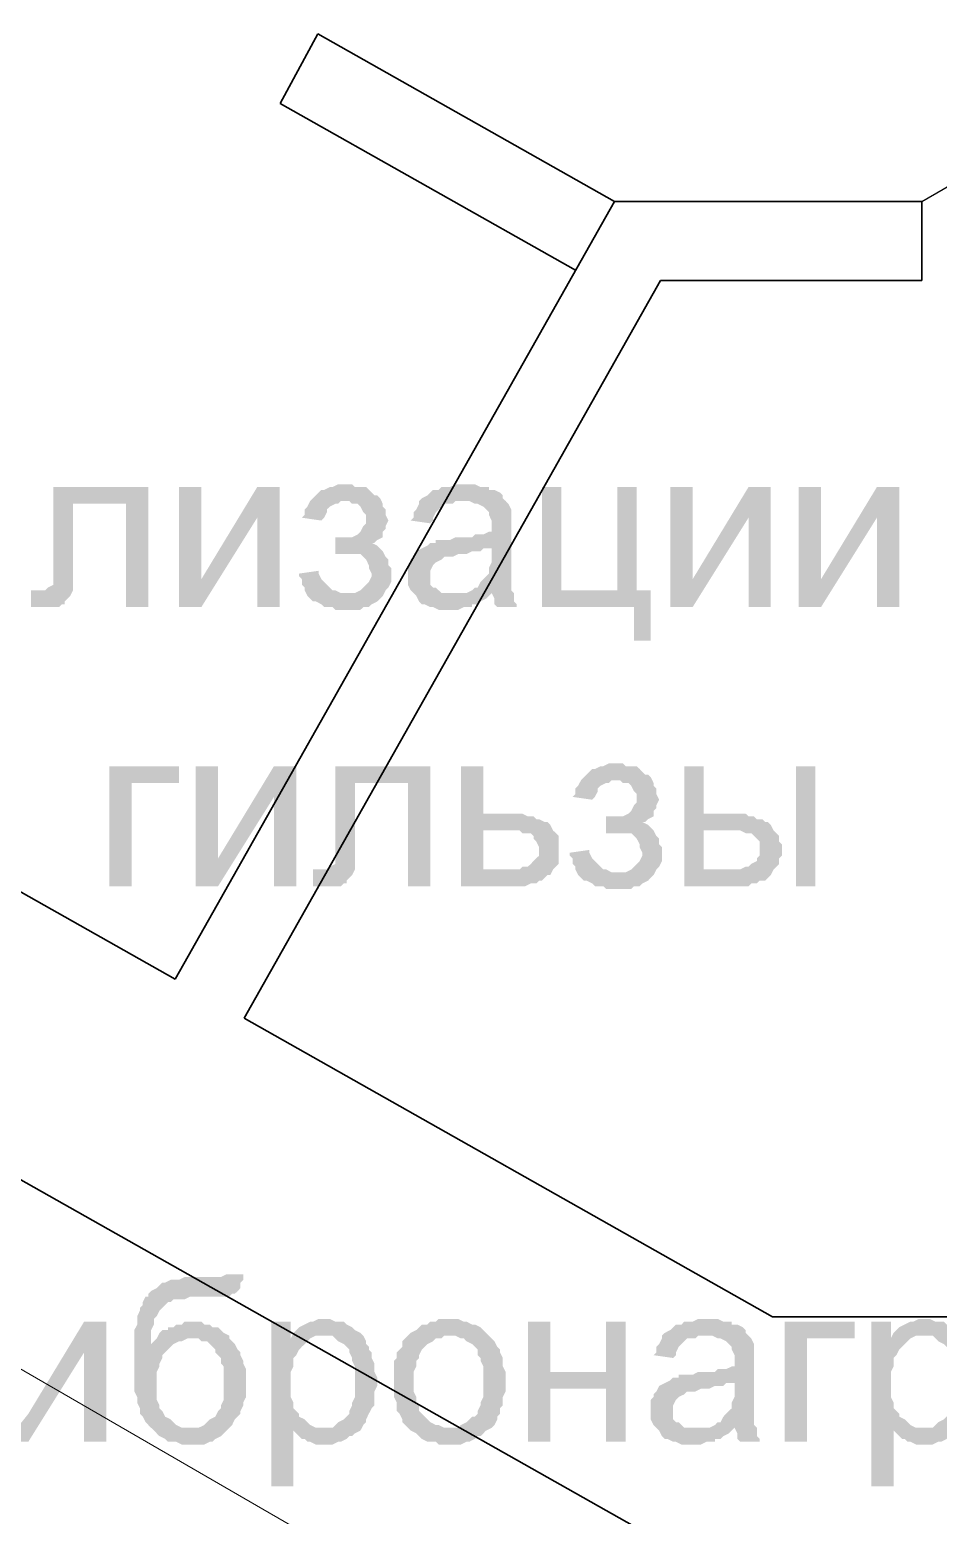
# Model space of a CAD drawing. Header units: millimetres. Extents: x -383313 to -161684, y -117025 to 99224.
# Drawn here: x -343597 to -342219, y -31212 to -28959 of the extents above; entities that cross this region are included whole.
import ezdxf

# ---------------------------------------------------------------- set-up
doc = ezdxf.new("R2010")
doc.units = ezdxf.units.MM
doc.header["$MEASUREMENT"] = 0
doc.layers.add('001__КОНСТРУКТИВ__Двери', color=13, linetype='Continuous')
doc.layers.add('PDF_Solid Fills', color=7, linetype='Continuous')
doc.layers.add('001__КОНСТРУКТИВ__Стены внутренние', color=7, linetype='Continuous', lineweight=30)
doc.layers.add('Чертежи_Ном._пера__1_Ном._пера__7', color=7, linetype='Continuous', lineweight=18)

# ---------------------------------------------------------------- blocks, each defined once
blk = doc.blocks.new('A$Cf5759c35')
at = {"layer": 'PDF_Solid Fills'}
for points in [[(15045.1, -11387.7), (14901.2, -11387.7), (14901.2, -11535.8), (14901.2, -11535.8), (14892.7, -11540.1), (14892.7, -11540.1), (14888.5, -11544.3), (14880, -11544.3), (14867.3, -11544.3), (14867.3, -11569.7), (14871.5, -11569.7), (14880, -11569.7), (14884.2, -11569.7), (14892.7, -11569.7), (14892.7, -11569.7), (14901.2, -11569.7), (14909.6, -11569.7), (14913.9, -11565.5), (14918.1, -11565.5), (14918.1, -11561.2), (14922.3, -11557), (14926.6, -11552.8), (14930.8, -11544.3), (14930.8, -11540.1), (14930.8, -11535.8), (14930.8, -11531.6), (14930.8, -11523.1), (14930.8, -11514.7), (14930.8, -11506.2), (14930.8, -11413.1), (15011.2, -11413.1)], [(15244.1, -11387.7), (15210.2, -11387.7), (15125.5, -11527.4), (15091.7, -11569.7), (15125.5, -11569.7), (15210.2, -11434.2)], [(15345.7, -11383.4), (15333, -11383.4), (15324.5, -11387.7), (15320.3, -11387.7), (15311.8, -11391.9), (15307.6, -11391.9), (15303.3, -11396.1), (15299.1, -11400.4), (15294.9, -11404.6), (15290.6, -11408.8), (15286.4, -11417.3), (15282.2, -11421.5), (15282.2, -11430), (15277.9, -11434.2), (15307.6, -11438.5), (15311.8, -11434.2), (15316, -11425.8), (15316, -11421.5), (15320.3, -11417.3), (15328.7, -11413.1), (15333, -11413.1), (15337.2, -11408.8), (15345.7, -11408.8), (15396.5, -11404.6), (15392.2, -11400.4), (15388, -11400.4), (15383.8, -11396.1), (15379.5, -11391.9), (15375.3, -11387.7), (15366.8, -11387.7), (15358.4, -11387.7), (15354.1, -11383.4)], [(15527.7, -11383.4), (15527.7, -11383.4), (15510.8, -11383.4), (15502.3, -11387.7), (15498.1, -11387.7), (15489.6, -11387.7), (15485.4, -11391.9), (15476.9, -11391.9), (15472.7, -11396.1), (15468.4, -11400.4), (15460, -11404.6), (15455.7, -11408.8), (15519.2, -11408.8), (15523.5, -11408.8), (15531.9, -11408.8), (15540.4, -11413.1), (15544.6, -11413.1), (15553.1, -11417.3), (15557.3, -11421.5), (15557.3, -11421.5), (15561.6, -11425.8), (15561.6, -11430), (15565.8, -11438.5), (15565.8, -11446.9), (15565.8, -11446.9), (15565.8, -11455.4), (15561.6, -11455.4), (15553.1, -11459.6), (15548.9, -11459.6), (15540.4, -11459.6), (15536.2, -11463.9), (15527.7, -11463.9), (15519.2, -11463.9), (15510.8, -11463.9), (15502.3, -11468.1), (15493.8, -11468.1), (15489.6, -11468.1), (15481.1, -11468.1), (15481.1, -11472.3), (15472.7, -11472.3), (15468.4, -11476.6), (15565.8, -11480.8), (15565.8, -11489.3), (15565.8, -11493.5), (15565.8, -11502), (15561.6, -11510.4), (15561.6, -11514.7), (15561.6, -11518.9), (15557.3, -11523.1), (15553.1, -11527.4), (15548.9, -11531.6), (15544.6, -11540.1), (15540.4, -11540.1), (15536.2, -11544.3), (15527.7, -11548.5), (15565.8, -11548.5), (15565.8, -11548.5), (15570, -11557), (15570, -11565.5), (15574.3, -11569.7), (15603.9, -11569.7), (15603.9, -11565.5), (15599.7, -11561.2), (15599.7, -11552.8), (15599.7, -11548.5), (15595.4, -11544.3), (15595.4, -11540.1), (15595.4, -11535.8), (15595.4, -11531.6), (15595.4, -11523.1), (15595.4, -11514.7), (15595.4, -11506.2), (15595.4, -11493.5), (15595.4, -11451.2), (15595.4, -11451.2), (15595.4, -11442.7), (15595.4, -11434.2), (15595.4, -11430), (15595.4, -11425.8), (15595.4, -11421.5), (15591.2, -11413.1), (15587, -11408.8), (15582.7, -11404.6), (15582.7, -11400.4), (15578.5, -11396.1), (15570, -11391.9), (15561.6, -11391.9), (15561.6, -11387.7), (15553.1, -11387.7), (15548.9, -11387.7), (15540.4, -11383.4), (15531.9, -11383.4)], [(15671.6, -11387.7), (15642, -11387.7), (15642, -11569.7), (15781.7, -11569.7), (15781.7, -11620.5), (15807.1, -11620.5), (15807.1, -11544.3), (15785.9, -11544.3), (15671.6, -11544.3)], [(15785.9, -11387.7), (15756.3, -11387.7), (15756.3, -11544.3), (15671.6, -11544.3), (15785.9, -11544.3)], [(15989.1, -11387.7), (15955.3, -11387.7), (15870.6, -11527.4), (15836.7, -11569.7), (15870.6, -11569.7), (15955.3, -11434.2)], [(16183.9, -11387.7), (16150, -11387.7), (16065.3, -11527.4), (16031.5, -11569.7), (16065.3, -11569.7), (16150, -11434.2)], [(15396.5, -11404.6), (15345.7, -11408.8), (15349.9, -11408.8), (15354.1, -11413.1), (15362.6, -11413.1), (15366.8, -11417.3), (15366.8, -11417.3), (15371.1, -11425.8), (15375.3, -11430), (15375.3, -11438.5), (15375.3, -11442.7), (15371.1, -11446.9), (15366.8, -11455.4), (15366.8, -11455.4), (15362.6, -11459.6), (15354.1, -11463.9), (15349.9, -11463.9), (15345.7, -11463.9), (15337.2, -11463.9), (15328.7, -11463.9), (15328.7, -11489.3), (15328.7, -11489.3), (15337.2, -11489.3), (15400.7, -11485), (15396.5, -11480.8), (15392.2, -11476.6), (15383.8, -11472.3), (15388, -11472.3), (15392.2, -11468.1), (15400.7, -11463.9), (15400.7, -11455.4), (15404.9, -11451.2), (15404.9, -11446.9), (15409.2, -11438.5), (15409.2, -11438.5), (15404.9, -11430), (15404.9, -11421.5), (15400.7, -11417.3), (15400.7, -11413.1)], [(15455.7, -11408.8), (15455.7, -11413.1), (15451.5, -11421.5), (15447.3, -11425.8), (15447.3, -11434.2), (15443, -11438.5), (15472.7, -11442.7), (15476.9, -11438.5), (15476.9, -11434.2), (15481.1, -11425.8), (15485.4, -11421.5), (15489.6, -11417.3), (15493.8, -11413.1), (15498.1, -11413.1), (15506.5, -11413.1), (15510.8, -11408.8), (15519.2, -11408.8)], [(15400.7, -11485), (15337.2, -11489.3), (15366.8, -11489.3), (15371.1, -11493.5), (15375.3, -11497.7), (15379.5, -11506.2), (15379.5, -11510.4), (15383.8, -11518.9), (15383.8, -11523.1), (15379.5, -11531.6), (15375.3, -11535.8), (15371.1, -11540.1), (15371.1, -11540.1), (15366.8, -11544.3), (15358.4, -11548.5), (15354.1, -11548.5), (15345.7, -11548.5), (15400.7, -11552.8), (15404.9, -11544.3), (15409.2, -11540.1), (15413.4, -11531.6), (15413.4, -11527.4), (15413.4, -11518.9), (15413.4, -11518.9), (15413.4, -11510.4), (15409.2, -11506.2), (15409.2, -11497.7), (15404.9, -11493.5), (15404.9, -11493.5)], [(15468.4, -11476.6), (15460, -11480.8), (15460, -11480.8), (15451.5, -11485), (15447.3, -11493.5), (15443, -11497.7), (15443, -11502), (15438.8, -11506.2), (15438.8, -11514.7), (15438.8, -11523.1), (15438.8, -11523.1), (15438.8, -11531.6), (15438.8, -11535.8), (15443, -11544.3), (15447.3, -11548.5), (15451.5, -11552.8), (15455.7, -11561.2), (15455.7, -11561.2), (15460, -11565.5), (15464.2, -11565.5), (15472.7, -11569.7), (15476.9, -11569.7), (15485.4, -11573.9), (15493.8, -11573.9), (15502.3, -11573.9), (15506.5, -11573.9), (15515, -11573.9), (15523.5, -11569.7), (15527.7, -11569.7), (15536.2, -11569.7), (15536.2, -11565.5), (15544.6, -11565.5), (15548.9, -11561.2), (15557.3, -11557), (15561.6, -11552.8), (15506.5, -11548.5), (15506.5, -11548.5), (15498.1, -11548.5), (15489.6, -11548.5), (15485.4, -11544.3), (15481.1, -11540.1), (15476.9, -11540.1), (15472.7, -11535.8), (15472.7, -11527.4), (15472.7, -11523.1), (15472.7, -11518.9), (15472.7, -11514.7), (15476.9, -11506.2), (15476.9, -11506.2), (15481.1, -11502), (15489.6, -11497.7), (15493.8, -11493.5), (15498.1, -11493.5), (15506.5, -11493.5), (15515, -11489.3), (15519.2, -11489.3), (15527.7, -11489.3), (15536.2, -11485), (15540.4, -11485), (15548.9, -11485), (15553.1, -11480.8), (15561.6, -11480.8), (15565.8, -11480.8)], [(15303.3, -11514.7), (15273.7, -11518.9), (15273.7, -11523.1), (15277.9, -11527.4), (15277.9, -11535.8), (15282.2, -11540.1), (15282.2, -11544.3), (15286.4, -11552.8), (15290.6, -11557), (15294.9, -11561.2), (15299.1, -11561.2), (15307.6, -11565.5), (15311.8, -11569.7), (15316, -11569.7), (15324.5, -11569.7), (15328.7, -11573.9), (15337.2, -11573.9), (15345.7, -11573.9), (15349.9, -11573.9), (15358.4, -11573.9), (15366.8, -11573.9), (15371.1, -11569.7), (15379.5, -11569.7), (15383.8, -11565.5), (15392.2, -11561.2), (15396.5, -11557), (15396.5, -11557), (15400.7, -11552.8), (15345.7, -11548.5), (15345.7, -11548.5), (15337.2, -11548.5), (15328.7, -11544.3), (15324.5, -11544.3), (15320.3, -11540.1), (15316, -11535.8), (15311.8, -11531.6), (15307.6, -11527.4), (15303.3, -11518.9)], [(15091.7, -11811), (14985.8, -11811), (14985.8, -11993), (15019.7, -11993), (15019.7, -11836.4), (15091.7, -11836.4)], [(15269.5, -11811), (15235.6, -11811), (15150.9, -11950.7), (15117.1, -11993), (15150.9, -11993), (15235.6, -11857.6)], [(15472.7, -11811), (15328.7, -11811), (15328.7, -11959.2), (15328.7, -11959.2), (15320.3, -11963.4), (15320.3, -11963.4), (15316, -11967.6), (15307.6, -11967.6), (15294.9, -11967.6), (15294.9, -11993), (15299.1, -11993), (15307.6, -11993), (15311.8, -11993), (15320.3, -11993), (15320.3, -11993), (15328.7, -11993), (15337.2, -11993), (15341.4, -11988.8), (15345.7, -11988.8), (15345.7, -11984.6), (15349.9, -11980.3), (15354.1, -11976.1), (15358.4, -11967.6), (15358.4, -11963.4), (15358.4, -11959.2), (15358.4, -11954.9), (15358.4, -11946.5), (15358.4, -11938), (15358.4, -11929.5), (15358.4, -11836.4), (15438.8, -11836.4)], [(15553.1, -11811), (15519.2, -11811), (15519.2, -11993), (15616.6, -11993), (15625.1, -11988.8), (15633.5, -11988.8), (15637.8, -11984.6), (15642, -11984.6), (15646.2, -11980.3), (15650.5, -11976.1), (15654.7, -11976.1), (15658.9, -11967.6), (15553.1, -11967.6), (15553.1, -11908.4), (15587, -11908.4), (15658.9, -11908.4), (15654.7, -11899.9), (15650.5, -11895.7), (15646.2, -11895.7), (15637.8, -11891.4), (15633.5, -11891.4), (15629.3, -11887.2), (15620.8, -11887.2), (15612.4, -11883), (15608.1, -11883), (15599.7, -11883), (15591.2, -11883), (15553.1, -11883)], [(15756.3, -11806.8), (15743.6, -11806.8), (15735.1, -11811), (15730.9, -11811), (15722.4, -11815.2), (15718.2, -11815.2), (15714, -11819.5), (15709.7, -11823.7), (15705.5, -11827.9), (15701.3, -11832.2), (15697, -11840.6), (15692.8, -11844.9), (15692.8, -11853.3), (15688.6, -11857.6), (15718.2, -11861.8), (15722.4, -11857.6), (15726.7, -11849.1), (15726.7, -11844.9), (15730.9, -11840.6), (15739.4, -11836.4), (15743.6, -11836.4), (15747.8, -11832.2), (15756.3, -11832.2), (15807.1, -11827.9), (15802.9, -11823.7), (15798.6, -11823.7), (15794.4, -11819.5), (15790.2, -11815.2), (15785.9, -11811), (15777.5, -11811), (15769, -11811), (15764.8, -11806.8)], [(15887.5, -11811), (15857.9, -11811), (15857.9, -11993), (15955.3, -11993), (15959.5, -11988.8), (15968, -11988.8), (15972.2, -11984.6), (15980.7, -11984.6), (15984.9, -11980.3), (15989.1, -11976.1), (15989.1, -11976.1), (15993.4, -11967.6), (15887.5, -11967.6), (15887.5, -11908.4), (15921.4, -11908.4), (15993.4, -11908.4), (15989.1, -11899.9), (15984.9, -11895.7), (15980.7, -11895.7), (15976.4, -11891.4), (15968, -11891.4), (15963.7, -11887.2), (15955.3, -11887.2), (15951, -11883), (15942.6, -11883), (15934.1, -11883), (15925.6, -11883), (15887.5, -11883)], [(15807.1, -11827.9), (15756.3, -11832.2), (15760.5, -11832.2), (15764.8, -11836.4), (15773.2, -11836.4), (15777.5, -11840.6), (15777.5, -11840.6), (15781.7, -11849.1), (15785.9, -11853.3), (15785.9, -11861.8), (15785.9, -11866), (15781.7, -11870.3), (15777.5, -11878.7), (15777.5, -11878.7), (15773.2, -11883), (15764.8, -11887.2), (15760.5, -11887.2), (15756.3, -11887.2), (15747.8, -11887.2), (15739.4, -11887.2), (15739.4, -11912.6), (15739.4, -11912.6), (15747.8, -11912.6), (15811.3, -11908.4), (15807.1, -11904.1), (15802.9, -11899.9), (15794.4, -11895.7), (15798.6, -11895.7), (15802.9, -11891.4), (15811.3, -11887.2), (15811.3, -11878.7), (15815.6, -11874.5), (15815.6, -11870.3), (15819.8, -11861.8), (15819.8, -11861.8), (15815.6, -11853.3), (15815.6, -11844.9), (15811.3, -11840.6), (15811.3, -11836.4)], [(15658.9, -11908.4), (15587, -11908.4), (15608.1, -11908.4), (15612.4, -11912.6), (15620.8, -11912.6), (15625.1, -11912.6), (15629.3, -11916.8), (15629.3, -11921.1), (15633.5, -11925.3), (15637.8, -11933.8), (15637.8, -11938), (15637.8, -11938), (15637.8, -11946.5), (15633.5, -11950.7), (15629.3, -11954.9), (15625.1, -11959.2), (15625.1, -11959.2), (15620.8, -11963.4), (15612.4, -11963.4), (15608.1, -11967.6), (15599.7, -11967.6), (15591.2, -11967.6), (15582.7, -11967.6), (15553.1, -11967.6), (15658.9, -11967.6), (15663.2, -11963.4), (15667.4, -11959.2), (15667.4, -11950.7), (15667.4, -11946.5), (15667.4, -11938), (15667.4, -11938), (15667.4, -11929.5), (15667.4, -11925.3), (15667.4, -11916.8), (15663.2, -11912.6)], [(15811.3, -11908.4), (15747.8, -11912.6), (15777.5, -11912.6), (15781.7, -11916.8), (15785.9, -11921.1), (15790.2, -11929.5), (15790.2, -11933.8), (15794.4, -11942.2), (15794.4, -11946.5), (15790.2, -11954.9), (15785.9, -11959.2), (15781.7, -11963.4), (15781.7, -11963.4), (15777.5, -11967.6), (15769, -11971.9), (15764.8, -11971.9), (15756.3, -11971.9), (15811.3, -11976.1), (15815.6, -11967.6), (15819.8, -11963.4), (15824, -11954.9), (15824, -11950.7), (15824, -11942.2), (15824, -11942.2), (15824, -11933.8), (15819.8, -11929.5), (15819.8, -11921.1), (15815.6, -11916.8), (15815.6, -11916.8)], [(15993.4, -11908.4), (15921.4, -11908.4), (15942.6, -11908.4), (15951, -11912.6), (15955.3, -11912.6), (15959.5, -11912.6), (15963.7, -11916.8), (15968, -11921.1), (15972.2, -11925.3), (15972.2, -11933.8), (15972.2, -11938), (15972.2, -11938), (15972.2, -11946.5), (15968, -11950.7), (15968, -11954.9), (15959.5, -11959.2), (15959.5, -11959.2), (15955.3, -11963.4), (15951, -11963.4), (15942.6, -11967.6), (15938.3, -11967.6), (15929.9, -11967.6), (15917.2, -11967.6), (15887.5, -11967.6), (15993.4, -11967.6), (15997.6, -11963.4), (16001.8, -11959.2), (16001.8, -11950.7), (16006.1, -11946.5), (16006.1, -11938), (16006.1, -11938), (16006.1, -11929.5), (16001.8, -11925.3), (16001.8, -11916.8), (15997.6, -11912.6)], [(15714, -11938), (15684.3, -11942.2), (15684.3, -11946.5), (15688.6, -11950.7), (15688.6, -11959.2), (15692.8, -11963.4), (15692.8, -11967.6), (15697, -11976.1), (15701.3, -11980.3), (15705.5, -11984.6), (15709.7, -11984.6), (15718.2, -11988.8), (15722.4, -11993), (15726.7, -11993), (15735.1, -11993), (15739.4, -11997.3), (15747.8, -11997.3), (15756.3, -11997.3), (15760.5, -11997.3), (15769, -11997.3), (15777.5, -11997.3), (15781.7, -11993), (15790.2, -11993), (15794.4, -11988.8), (15802.9, -11984.6), (15807.1, -11980.3), (15807.1, -11980.3), (15811.3, -11976.1), (15756.3, -11971.9), (15756.3, -11971.9), (15747.8, -11971.9), (15739.4, -11967.6), (15735.1, -11967.6), (15730.9, -11963.4), (15726.7, -11959.2), (15722.4, -11954.9), (15718.2, -11950.7), (15714, -11942.2)], [(15163.6, -12581.5), (15163.6, -12581.5), (15155.2, -12585.7), (15155.2, -12585.7), (15155.2, -12585.7), (15150.9, -12585.7), (15142.5, -12585.7), (15134, -12585.7), (15121.3, -12585.7), (15112.8, -12585.7), (15104.4, -12585.7), (15100.1, -12585.7), (15091.7, -12589.9), (15083.2, -12589.9), (15079, -12589.9), (15070.5, -12594.2), (15066.3, -12594.2), (15062, -12598.4), (15057.8, -12602.6), (15049.3, -12606.9), (15045.1, -12611.1), (15045.1, -12615.3), (15040.9, -12615.3), (15036.6, -12623.8), (15036.6, -12628), (15032.4, -12632.3), (15032.4, -12636.5), (15028.2, -12645), (15028.2, -12649.2), (15028.2, -12657.7), (15023.9, -12666.1), (15023.9, -12670.4), (15023.9, -12678.8), (15023.9, -12687.3), (15023.9, -12695.8), (15023.9, -12708.5), (15023.9, -12712.7), (15023.9, -12721.2), (15023.9, -12729.6), (15023.9, -12738.1), (15023.9, -12746.6), (15023.9, -12755), (15023.9, -12759.3), (15028.2, -12767.7), (15028.2, -12772), (15028.2, -12776.2), (15032.4, -12784.7), (15032.4, -12788.9), (15032.4, -12793.1), (15036.6, -12797.4), (15040.9, -12805.8), (15045.1, -12810.1), (15049.3, -12814.3), (15053.6, -12818.5), (15057.8, -12822.8), (15062, -12827), (15070.5, -12831.2), (15074.7, -12835.5), (15079, -12835.5), (15087.4, -12835.5), (15095.9, -12839.7), (15100.1, -12839.7), (15108.6, -12839.7), (15117.1, -12839.7), (15121.3, -12839.7), (15129.8, -12839.7), (15138.2, -12835.5), (15142.5, -12835.5), (15146.7, -12831.2), (15155.2, -12827), (15155.2, -12827), (15159.4, -12822.8), (15163.6, -12818.5), (15167.9, -12814.3), (15108.6, -12814.3), (15108.6, -12814.3), (15100.1, -12814.3), (15095.9, -12814.3), (15087.4, -12810.1), (15083.2, -12805.8), (15079, -12801.6), (15070.5, -12797.4), (15070.5, -12797.4), (15066.3, -12788.9), (15062, -12784.7), (15062, -12780.4), (15057.8, -12772), (15057.8, -12763.5), (15057.8, -12759.3), (15057.8, -12750.8), (15057.8, -12742.3), (15057.8, -12733.9), (15057.8, -12729.6), (15062, -12721.2), (15062, -12716.9), (15066.3, -12708.5), (15066.3, -12704.2), (15070.5, -12700), (15074.7, -12695.8), (15079, -12691.5), (15049.3, -12687.3), (15049.3, -12687.3), (15049.3, -12678.8), (15049.3, -12674.6), (15049.3, -12666.1), (15053.6, -12657.7), (15053.6, -12653.4), (15053.6, -12649.2), (15057.8, -12645), (15062, -12636.5), (15066.3, -12632.3), (15070.5, -12628), (15074.7, -12623.8), (15079, -12623.8), (15083.2, -12619.6), (15087.4, -12619.6), (15095.9, -12619.6), (15100.1, -12619.6), (15108.6, -12615.3), (15117.1, -12615.3), (15125.5, -12615.3), (15134, -12615.3), (15142.5, -12615.3), (15150.9, -12615.3), (15155.2, -12615.3), (15163.6, -12615.3), (15167.9, -12615.3), (15172.1, -12611.1), (15176.3, -12611.1), (15180.6, -12606.9), (15184.8, -12602.6), (15184.8, -12594.2), (15189, -12589.9), (15189, -12581.5)], [(14981.6, -12653.4), (14947.7, -12653.4), (14863.1, -12793.1), (14829.2, -12835.5), (14863.1, -12835.5), (14947.7, -12700)], [(15112.8, -12653.4), (15100.1, -12653.4), (15095.9, -12657.7), (15087.4, -12657.7), (15083.2, -12661.9), (15074.7, -12661.9), (15074.7, -12666.1), (15066.3, -12666.1), (15062, -12670.4), (15057.8, -12678.8), (15053.6, -12683.1), (15049.3, -12687.3), (15079, -12691.5), (15083.2, -12687.3), (15091.7, -12683.1), (15095.9, -12683.1), (15104.4, -12678.8), (15108.6, -12678.8), (15167.9, -12678.8), (15167.9, -12674.6), (15159.4, -12670.4), (15155.2, -12666.1), (15150.9, -12661.9), (15142.5, -12661.9), (15138.2, -12657.7), (15129.8, -12657.7), (15125.5, -12653.4), (15117.1, -12653.4)], [(15261, -12653.4), (15231.4, -12653.4), (15231.4, -12903.2), (15265.2, -12903.2), (15265.2, -12818.5), (15307.6, -12814.3), (15303.3, -12814.3), (15299.1, -12814.3), (15290.6, -12810.1), (15286.4, -12805.8), (15282.2, -12801.6), (15273.7, -12797.4), (15273.7, -12793.1), (15269.5, -12788.9), (15265.2, -12784.7), (15265.2, -12776.2), (15261, -12767.7), (15261, -12763.5), (15261, -12755), (15261, -12746.6), (15261, -12742.3), (15261, -12733.9), (15261, -12729.6), (15265.2, -12721.2), (15265.2, -12712.7), (15265.2, -12708.5), (15269.5, -12704.2), (15273.7, -12695.8), (15277.9, -12691.5), (15282.2, -12687.3), (15286.4, -12683.1), (15290.6, -12678.8), (15261, -12678.8)], [(15311.8, -12649.2), (15311.8, -12649.2), (15303.3, -12649.2), (15294.9, -12653.4), (15290.6, -12653.4), (15282.2, -12657.7), (15282.2, -12657.7), (15273.7, -12661.9), (15269.5, -12666.1), (15265.2, -12670.4), (15311.8, -12674.6), (15316, -12674.6), (15324.5, -12674.6), (15328.7, -12678.8), (15333, -12683.1), (15341.4, -12687.3), (15345.7, -12691.5), (15349.9, -12695.8), (15349.9, -12700), (15354.1, -12708.5), (15354.1, -12712.7), (15358.4, -12721.2), (15358.4, -12725.4), (15358.4, -12733.9), (15358.4, -12742.3), (15358.4, -12746.6), (15358.4, -12755), (15358.4, -12763.5), (15358.4, -12767.7), (15354.1, -12776.2), (15354.1, -12780.4), (15349.9, -12788.9), (15349.9, -12793.1), (15345.7, -12797.4), (15341.4, -12801.6), (15333, -12805.8), (15328.7, -12810.1), (15324.5, -12814.3), (15316, -12814.3), (15307.6, -12814.3), (15265.2, -12818.5), (15265.2, -12818.5), (15273.7, -12827), (15277.9, -12831.2), (15282.2, -12831.2), (15286.4, -12835.5), (15290.6, -12835.5), (15299.1, -12839.7), (15303.3, -12839.7), (15311.8, -12839.7), (15311.8, -12839.7), (15320.3, -12839.7), (15324.5, -12839.7), (15333, -12835.5), (15337.2, -12835.5), (15345.7, -12831.2), (15349.9, -12827), (15354.1, -12827), (15358.4, -12822.8), (15366.8, -12818.5), (15371.1, -12810.1), (15375.3, -12805.8), (15375.3, -12801.6), (15379.5, -12793.1), (15379.5, -12793.1), (15383.8, -12784.7), (15388, -12780.4), (15388, -12772), (15388, -12763.5), (15388, -12759.3), (15392.2, -12750.8), (15392.2, -12742.3), (15392.2, -12742.3), (15392.2, -12738.1), (15388, -12729.6), (15388, -12721.2), (15388, -12716.9), (15383.8, -12708.5), (15383.8, -12700), (15379.5, -12695.8), (15379.5, -12691.5), (15375.3, -12687.3), (15375.3, -12683.1), (15371.1, -12674.6), (15366.8, -12670.4), (15358.4, -12666.1), (15354.1, -12661.9), (15354.1, -12661.9), (15345.7, -12657.7), (15341.4, -12653.4), (15333, -12653.4), (15328.7, -12653.4), (15320.3, -12649.2)], [(15502.3, -12649.2), (15502.3, -12649.2), (15485.4, -12649.2), (15481.1, -12653.4), (15472.7, -12653.4), (15468.4, -12657.7), (15460, -12657.7), (15455.7, -12661.9), (15451.5, -12666.1), (15443, -12670.4), (15443, -12670.4), (15438.8, -12674.6), (15502.3, -12674.6), (15502.3, -12674.6), (15510.8, -12674.6), (15519.2, -12678.8), (15523.5, -12678.8), (15527.7, -12683.1), (15536.2, -12687.3), (15540.4, -12691.5), (15544.6, -12695.8), (15544.6, -12704.2), (15548.9, -12708.5), (15548.9, -12712.7), (15553.1, -12721.2), (15553.1, -12729.6), (15553.1, -12733.9), (15553.1, -12742.3), (15553.1, -12746.6), (15553.1, -12755), (15553.1, -12763.5), (15553.1, -12767.7), (15548.9, -12776.2), (15548.9, -12780.4), (15544.6, -12788.9), (15544.6, -12793.1), (15540.4, -12797.4), (15536.2, -12797.4), (15531.9, -12801.6), (15527.7, -12805.8), (15519.2, -12810.1), (15515, -12814.3), (15506.5, -12814.3), (15502.3, -12814.3), (15438.8, -12814.3), (15443, -12818.5), (15451.5, -12822.8), (15455.7, -12827), (15460, -12831.2), (15468.4, -12835.5), (15472.7, -12835.5), (15481.1, -12835.5), (15485.4, -12839.7), (15493.8, -12839.7), (15502.3, -12839.7), (15506.5, -12839.7), (15510.8, -12839.7), (15519.2, -12839.7), (15527.7, -12835.5), (15531.9, -12835.5), (15540.4, -12831.2), (15544.6, -12827), (15548.9, -12827), (15553.1, -12822.8), (15557.3, -12818.5), (15565.8, -12814.3), (15570, -12810.1), (15574.3, -12801.6), (15574.3, -12797.4), (15574.3, -12797.4), (15578.5, -12793.1), (15578.5, -12784.7), (15582.7, -12780.4), (15582.7, -12772), (15582.7, -12767.7), (15587, -12759.3), (15587, -12750.8), (15587, -12742.3), (15587, -12738.1), (15587, -12729.6), (15582.7, -12721.2), (15582.7, -12712.7), (15582.7, -12708.5), (15578.5, -12700), (15578.5, -12695.8), (15574.3, -12691.5), (15570, -12683.1), (15565.8, -12678.8), (15561.6, -12674.6), (15557.3, -12670.4), (15553.1, -12666.1), (15548.9, -12661.9), (15540.4, -12657.7), (15536.2, -12657.7), (15527.7, -12653.4), (15523.5, -12653.4), (15515, -12649.2), (15510.8, -12649.2)], [(15654.7, -12653.4), (15620.8, -12653.4), (15620.8, -12835.5), (15654.7, -12835.5), (15654.7, -12755), (15739.4, -12755), (15654.7, -12729.6)], [(15769, -12653.4), (15739.4, -12653.4), (15739.4, -12729.6), (15654.7, -12729.6), (15739.4, -12755), (15739.4, -12835.5), (15769, -12835.5)], [(15896, -12649.2), (15896, -12649.2), (15879.1, -12649.2), (15870.6, -12653.4), (15866.4, -12653.4), (15857.9, -12653.4), (15853.7, -12657.7), (15845.2, -12657.7), (15841, -12661.9), (15836.7, -12666.1), (15828.3, -12670.4), (15824, -12674.6), (15887.5, -12674.6), (15891.8, -12674.6), (15900.2, -12674.6), (15908.7, -12678.8), (15912.9, -12678.8), (15921.4, -12683.1), (15925.6, -12687.3), (15925.6, -12687.3), (15929.9, -12691.5), (15929.9, -12695.8), (15934.1, -12704.2), (15934.1, -12712.7), (15934.1, -12712.7), (15934.1, -12721.2), (15929.9, -12721.2), (15921.4, -12725.4), (15917.2, -12725.4), (15908.7, -12725.4), (15904.5, -12729.6), (15896, -12729.6), (15887.5, -12729.6), (15879.1, -12729.6), (15870.6, -12733.9), (15862.1, -12733.9), (15857.9, -12733.9), (15849.4, -12733.9), (15849.4, -12738.1), (15841, -12738.1), (15836.7, -12742.3), (15934.1, -12746.6), (15934.1, -12755), (15934.1, -12759.3), (15934.1, -12767.7), (15929.9, -12776.2), (15929.9, -12780.4), (15929.9, -12784.7), (15925.6, -12788.9), (15921.4, -12793.1), (15917.2, -12797.4), (15912.9, -12805.8), (15908.7, -12805.8), (15904.5, -12810.1), (15896, -12814.3), (15934.1, -12814.3), (15934.1, -12814.3), (15938.3, -12822.8), (15938.3, -12831.2), (15942.6, -12835.5), (15972.2, -12835.5), (15972.2, -12831.2), (15968, -12827), (15968, -12818.5), (15968, -12814.3), (15963.7, -12810.1), (15963.7, -12805.8), (15963.7, -12801.6), (15963.7, -12797.4), (15963.7, -12788.9), (15963.7, -12780.4), (15963.7, -12772), (15963.7, -12759.3), (15963.7, -12716.9), (15963.7, -12716.9), (15963.7, -12708.5), (15963.7, -12700), (15963.7, -12695.8), (15963.7, -12691.5), (15963.7, -12687.3), (15959.5, -12678.8), (15955.3, -12674.6), (15951, -12670.4), (15951, -12666.1), (15946.8, -12661.9), (15938.3, -12657.7), (15929.9, -12657.7), (15929.9, -12653.4), (15921.4, -12653.4), (15917.2, -12653.4), (15908.7, -12649.2), (15900.2, -12649.2)], [(16116.1, -12653.4), (16010.3, -12653.4), (16010.3, -12835.5), (16044.2, -12835.5), (16044.2, -12678.8), (16116.1, -12678.8)], [(16171.2, -12653.4), (16141.5, -12653.4), (16141.5, -12903.2), (16175.4, -12903.2), (16175.4, -12818.5), (16217.7, -12814.3), (16213.5, -12814.3), (16209.3, -12814.3), (16200.8, -12810.1), (16196.6, -12805.8), (16192.3, -12801.6), (16183.9, -12797.4), (16183.9, -12793.1), (16179.6, -12788.9), (16175.4, -12784.7), (16175.4, -12776.2), (16171.2, -12767.7), (16171.2, -12763.5), (16171.2, -12755), (16171.2, -12746.6), (16171.2, -12742.3), (16171.2, -12733.9), (16171.2, -12729.6), (16175.4, -12721.2), (16175.4, -12712.7), (16175.4, -12708.5), (16179.6, -12704.2), (16183.9, -12695.8), (16188.1, -12691.5), (16192.3, -12687.3), (16196.6, -12683.1), (16200.8, -12678.8), (16171.2, -12678.8)], [(16222, -12649.2), (16222, -12649.2), (16213.5, -12649.2), (16205, -12653.4), (16200.8, -12653.4), (16192.3, -12657.7), (16192.3, -12657.7), (16183.9, -12661.9), (16179.6, -12666.1), (16175.4, -12670.4), (16222, -12674.6), (16226.2, -12674.6), (16234.7, -12674.6), (16238.9, -12678.8), (16243.1, -12683.1), (16251.6, -12687.3), (16255.8, -12691.5), (16260.1, -12695.8), (16260.1, -12700), (16264.3, -12708.5), (16264.3, -12712.7), (16268.5, -12721.2), (16268.5, -12725.4), (16268.5, -12733.9), (16268.5, -12742.3), (16268.5, -12746.6), (16268.5, -12755), (16268.5, -12763.5), (16268.5, -12767.7), (16264.3, -12776.2), (16264.3, -12780.4), (16260.1, -12788.9), (16260.1, -12793.1), (16255.8, -12797.4), (16251.6, -12801.6), (16243.1, -12805.8), (16238.9, -12810.1), (16234.7, -12814.3), (16226.2, -12814.3), (16217.7, -12814.3), (16175.4, -12818.5), (16175.4, -12818.5), (16183.9, -12827), (16188.1, -12831.2), (16192.3, -12831.2), (16196.6, -12835.5), (16200.8, -12835.5), (16209.3, -12839.7), (16213.5, -12839.7), (16222, -12839.7), (16222, -12839.7), (16230.4, -12839.7), (16234.7, -12839.7), (16243.1, -12835.5), (16247.4, -12835.5), (16255.8, -12831.2), (16260.1, -12827), (16264.3, -12827), (16268.5, -12822.8), (16277, -12818.5), (16281.2, -12810.1), (16285.5, -12805.8), (16285.5, -12801.6), (16289.7, -12793.1), (16289.7, -12793.1), (16293.9, -12784.7), (16298.2, -12780.4), (16298.2, -12772), (16298.2, -12763.5), (16298.2, -12759.3), (16302.4, -12750.8), (16302.4, -12742.3), (16302.4, -12742.3), (16302.4, -12738.1), (16298.2, -12729.6), (16298.2, -12721.2), (16298.2, -12716.9), (16293.9, -12708.5), (16293.9, -12700), (16289.7, -12695.8), (16289.7, -12691.5), (16285.5, -12687.3), (16285.5, -12683.1), (16281.2, -12674.6), (16277, -12670.4), (16268.5, -12666.1), (16264.3, -12661.9), (16264.3, -12661.9), (16255.8, -12657.7), (16251.6, -12653.4), (16243.1, -12653.4), (16238.9, -12653.4), (16230.4, -12649.2)], [(15167.9, -12678.8), (15108.6, -12678.8), (15121.3, -12678.8), (15125.5, -12683.1), (15134, -12683.1), (15138.2, -12687.3), (15142.5, -12691.5), (15146.7, -12695.8), (15146.7, -12700), (15150.9, -12704.2), (15155.2, -12708.5), (15155.2, -12716.9), (15159.4, -12721.2), (15159.4, -12729.6), (15159.4, -12738.1), (15159.4, -12742.3), (15159.4, -12750.8), (15159.4, -12759.3), (15159.4, -12767.7), (15159.4, -12772), (15155.2, -12780.4), (15155.2, -12784.7), (15150.9, -12788.9), (15146.7, -12797.4), (15146.7, -12797.4), (15138.2, -12801.6), (15134, -12805.8), (15129.8, -12810.1), (15121.3, -12814.3), (15117.1, -12814.3), (15108.6, -12814.3), (15167.9, -12814.3), (15172.1, -12810.1), (15176.3, -12801.6), (15180.6, -12797.4), (15184.8, -12793.1), (15184.8, -12788.9), (15189, -12780.4), (15189, -12776.2), (15193.3, -12767.7), (15193.3, -12759.3), (15193.3, -12755), (15193.3, -12746.6), (15193.3, -12742.3), (15193.3, -12733.9), (15193.3, -12725.4), (15189, -12716.9), (15189, -12712.7), (15184.8, -12704.2), (15184.8, -12700), (15180.6, -12695.8), (15176.3, -12687.3), (15172.1, -12683.1)], [(15265.2, -12670.4), (15261, -12678.8), (15290.6, -12678.8), (15299.1, -12674.6), (15303.3, -12674.6), (15311.8, -12674.6)], [(15438.8, -12674.6), (15434.6, -12678.8), (15430.3, -12683.1), (15430.3, -12691.5), (15426.1, -12695.8), (15421.9, -12700), (15421.9, -12708.5), (15417.6, -12712.7), (15417.6, -12721.2), (15417.6, -12729.6), (15417.6, -12738.1), (15417.6, -12746.6), (15417.6, -12746.6), (15417.6, -12755), (15417.6, -12763.5), (15417.6, -12767.7), (15421.9, -12776.2), (15421.9, -12784.7), (15421.9, -12788.9), (15426.1, -12793.1), (15430.3, -12801.6), (15430.3, -12805.8), (15434.6, -12810.1), (15438.8, -12814.3), (15502.3, -12814.3), (15498.1, -12814.3), (15493.8, -12814.3), (15485.4, -12810.1), (15481.1, -12810.1), (15472.7, -12805.8), (15468.4, -12801.6), (15464.2, -12797.4), (15464.2, -12797.4), (15460, -12793.1), (15455.7, -12788.9), (15455.7, -12780.4), (15451.5, -12776.2), (15451.5, -12767.7), (15447.3, -12759.3), (15447.3, -12755), (15447.3, -12746.6), (15447.3, -12742.3), (15447.3, -12733.9), (15447.3, -12729.6), (15451.5, -12721.2), (15451.5, -12712.7), (15455.7, -12708.5), (15455.7, -12704.2), (15460, -12695.8), (15464.2, -12691.5), (15464.2, -12691.5), (15468.4, -12687.3), (15476.9, -12683.1), (15481.1, -12678.8), (15489.6, -12678.8), (15493.8, -12674.6), (15502.3, -12674.6)], [(15824, -12674.6), (15824, -12678.8), (15819.8, -12687.3), (15815.6, -12691.5), (15815.6, -12700), (15811.3, -12704.2), (15841, -12708.5), (15845.2, -12704.2), (15845.2, -12700), (15849.4, -12691.5), (15853.7, -12687.3), (15857.9, -12683.1), (15862.1, -12678.8), (15866.4, -12678.8), (15874.8, -12678.8), (15879.1, -12674.6), (15887.5, -12674.6)], [(16175.4, -12670.4), (16171.2, -12678.8), (16200.8, -12678.8), (16209.3, -12674.6), (16213.5, -12674.6), (16222, -12674.6)], [(15836.7, -12742.3), (15828.3, -12746.6), (15828.3, -12746.6), (15819.8, -12750.8), (15815.6, -12759.3), (15811.3, -12763.5), (15811.3, -12767.7), (15807.1, -12772), (15807.1, -12780.4), (15807.1, -12788.9), (15807.1, -12788.9), (15807.1, -12797.4), (15807.1, -12801.6), (15811.3, -12810.1), (15815.6, -12814.3), (15819.8, -12818.5), (15824, -12827), (15824, -12827), (15828.3, -12831.2), (15832.5, -12831.2), (15841, -12835.5), (15845.2, -12835.5), (15853.7, -12839.7), (15862.1, -12839.7), (15870.6, -12839.7), (15874.8, -12839.7), (15883.3, -12839.7), (15891.8, -12835.5), (15896, -12835.5), (15904.5, -12835.5), (15904.5, -12831.2), (15912.9, -12831.2), (15917.2, -12827), (15925.6, -12822.8), (15929.9, -12818.5), (15874.8, -12814.3), (15874.8, -12814.3), (15866.4, -12814.3), (15857.9, -12814.3), (15853.7, -12810.1), (15849.4, -12805.8), (15845.2, -12805.8), (15841, -12801.6), (15841, -12793.1), (15841, -12788.9), (15841, -12784.7), (15841, -12780.4), (15845.2, -12772), (15845.2, -12772), (15849.4, -12767.7), (15857.9, -12763.5), (15862.1, -12759.3), (15866.4, -12759.3), (15874.8, -12759.3), (15883.3, -12755), (15887.5, -12755), (15896, -12755), (15904.5, -12750.8), (15908.7, -12750.8), (15917.2, -12750.8), (15921.4, -12746.6), (15929.9, -12746.6), (15934.1, -12746.6)]]:
    blk.add_hatch(color=8, dxfattribs=at).paths.add_polyline_path(points)
at = {"layer": 'PDF_Solid Fills', "color": 8, "lineweight": 13}
for points in [[(15045.1, -11387.7), (15011.2, -11413.1), (15045.1, -11569.7), (15011.2, -11569.7)], [(15125.5, -11387.7), (15091.7, -11387.7), (15125.5, -11527.4), (15091.7, -11569.7)], [(15244.1, -11387.7), (15210.2, -11434.2), (15244.1, -11569.7), (15210.2, -11569.7)], [(15870.6, -11387.7), (15836.7, -11387.7), (15870.6, -11527.4), (15836.7, -11569.7)], [(15989.1, -11387.7), (15955.3, -11434.2), (15989.1, -11569.7), (15955.3, -11569.7)], [(16065.3, -11387.7), (16031.5, -11387.7), (16065.3, -11527.4), (16031.5, -11569.7)], [(16183.9, -11387.7), (16150, -11434.2), (16183.9, -11569.7), (16150, -11569.7)], [(15527.7, -11548.5), (15506.5, -11548.5), (15565.8, -11548.5), (15561.6, -11552.8)], [(15150.9, -11811), (15117.1, -11811), (15150.9, -11950.7), (15117.1, -11993)], [(15269.5, -11811), (15235.6, -11857.6), (15269.5, -11993), (15235.6, -11993)], [(15472.7, -11811), (15438.8, -11836.4), (15472.7, -11993), (15438.8, -11993)], [(16056.9, -11993), (16056.9, -11811), (16027.2, -11993), (16027.2, -11811)], [(14981.6, -12653.4), (14947.7, -12700), (14981.6, -12835.5), (14947.7, -12835.5)], [(15896, -12814.3), (15874.8, -12814.3), (15934.1, -12814.3), (15929.9, -12818.5)]]:
    blk.add_solid(points, dxfattribs=at)

msp = doc.modelspace()

# ---------------------------------------------------------------- linework, layer by layer
at = {"layer": '001__КОНСТРУКТИВ__Двери', "ltscale": 100}
msp.add_line((-342243.73925, -29219.57674), (-341542.25867, -28814.57674), dxfattribs=at)
at = {"layer": '001__КОНСТРУКТИВ__Стены внутренние', "color": 7, "linetype": 'Continuous'}
for p, q in [((-343217.19478, -29071.00787), (-343159.66529, -28965.54078)), ((-342243.73925, -29339.57674), (-342243.73925, -29219.57674))]:
    msp.add_line(p, q, dxfattribs=at)
at = {"layer": '001__КОНСТРУКТИВ__Стены внутренние', "color": 7, "linetype": 'Continuous', "flags": 128}
for points in [[(-342709.7972, -29219.57674), (-343159.66529, -28965.54078)], [(-343217.13528, -29070.89879), (-342769.05911, -29323.92286)], [(-342710.12591, -29219.57674), (-343376.2605, -30399.02337)], [(-342243.73925, -29219.57674), (-342709.7972, -29219.57674)], [(-343376.2605, -30399.02337), (-345307.70398, -29308.17171)], [(-343271.77364, -30458.03605), (-342640.08382, -29339.57674)], [(-342640.08382, -29339.57674), (-342243.73925, -29339.57674)], [(-345498.93512, -29636.58563), (-342535.47047, -31310.30807)], [(-342470.09959, -30910.81008), (-343271.77364, -30458.03605)], [(-341272.08382, -30910.81008), (-342470.09959, -30910.81008)]]:
    msp.add_lwpolyline(points, dxfattribs=at)
at = {"layer": 'Чертежи_Ном._пера__1_Ном._пера__7', "color": 7, "linetype": 'Continuous', "lineweight": 18}
msp.add_line((-345298.39452, -30015.86117), (-342933.98688, -31381.22333), dxfattribs=at)

# ---------------------------------------------------------------- block references
at = {"ltscale": 100}
msp.add_blockref('A$Cf5759c35', (-358461.97282, -18264.93104), dxfattribs=at)

doc.saveas('drawing.dxf')
